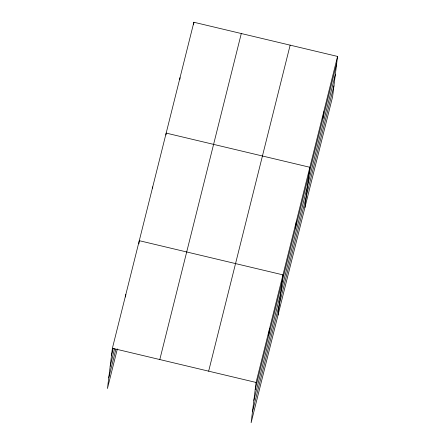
<?xml version="1.0" encoding="UTF-8"?>
<svg xmlns="http://www.w3.org/2000/svg" width="445" height="445" viewBox="0 0 445 445"><rect width="100%" height="100%" fill="white"/><g stroke="black" fill="none" stroke-linecap="round" stroke-linejoin="round"><path stroke-width="0.67" d="M337.56 56.432L256.07 382.45L251.119 422.75L332.61 96.732L337.56 56.432L193.881 22.25L112.39 348.268L107.44 388.568L117.358 348.897M125.523 297.021L125.835 294.479M138.89 243.86L139.279 240.684L282.959 274.865L278.014 315.166M152.574 188.163L152.73 186.889M165.941 135.002L166.174 133.094L309.853 167.276L304.903 207.576M179.791 79.583L180.025 77.675M193.569 24.792L193.881 22.25M268.658 335.652L269.514 328.66M295.547 228.068L296.403 221.07M322.848 118.848L323.704 111.856M111.534 355.266L113.214 348.541M110.182 366.257L114.554 348.774M108.791 377.577L115.85 349.336M159.805 359.549L241.296 33.531M208.655 371.169L290.146 45.151M255.213 389.447L336.698 63.424M253.861 400.433L335.352 74.415M252.471 411.759L333.961 85.74M112.39 348.268L256.07 382.45"/></g></svg>
